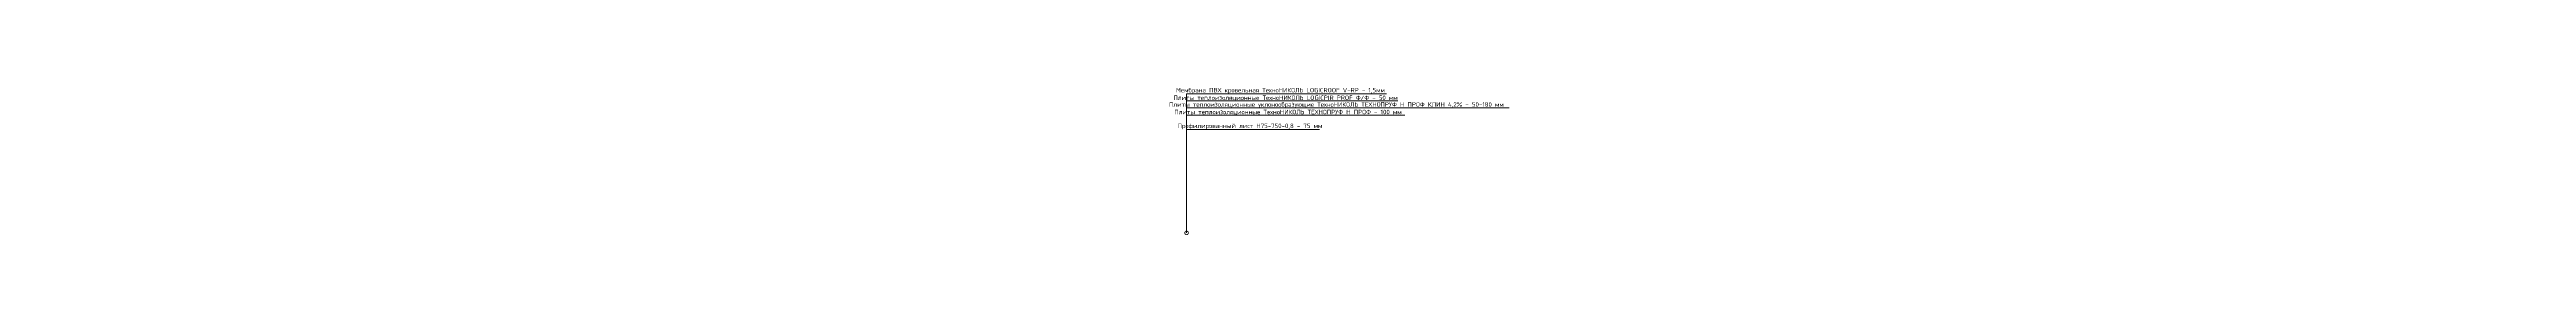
# Model space of a CAD drawing. Header units: millimetres. Extents: x -263990 to 193903, y -164417 to 240530.
# Drawn here: x -202053 to -46949, y 64333 to 73524 of the extents above; entities that cross this region are included whole.
import ezdxf
from ezdxf import colors
from ezdxf.entities.mleader import LeaderData, LeaderLine
from ezdxf.math import Vec2, Vec3

# ---------------------------------------------------------------- set-up
doc = ezdxf.new("R2010")
doc.units = ezdxf.units.MM
doc.header["$LTSCALE"] = 20
doc.layers.get('0').update_dxf_attribs({"lineweight": 0})
doc.layers.add('TN-АННОТАЦИИ', color=7, linetype='Continuous', lineweight=0)
doc.styles.add('TN-Текст', font='isocpeur.ttf')

# ---------------------------------------------------------------- blocks, each defined once
blk = doc.blocks.new('_DOTSMALL')
at = {"color": 0, "linetype": 'ByBlock', "const_width": 0.5}
blk.add_lwpolyline([(-0.0625, 0, 1), (0.0625, 0, 1)], format="xyb", close=True, dxfattribs=at)

msp = doc.modelspace()

# ---------------------------------------------------------------- leaders
at = {"layer": 'TN-АННОТАЦИИ'}
ml = msp.add_multileader_mtext('Standard', dxfattribs=at)
ml.set_content('Мембрана ПВХ кровельная ТехноНИКОЛЬ LOGICROOF V-RP - 1,5мм', color=256, style='TN-Текст')
ml.set_leader_properties(color=256, linetype='ByLayer', lineweight=-1)
ml.set_arrow_properties(name='DOTSMALL')
ml.build(insert=Vec2(0, 0))
ml.multileader.update_dxf_attribs({"text_left_attachment_type": 6, "text_right_attachment_type": 6, "dogleg_length": 100, "arrow_head_size": 445.61636, "scale": 10})
ctx = ml.context
ctx.base_point, ctx.scale, ctx.char_height, ctx.arrow_head_size, ctx.landing_gap_size, ctx.plane_origin = Vec3(-130760.18567, 73160.42172), 10, 278.5102279, 445.61636, 0, Vec3(-154274.3254, 63349.61075)
ctx.left_attachment, ctx.right_attachment, ctx.text_align_type = 6, 6, 1
notes = []
notes.append((ctx, [(1, (1, 1, 0), (-130851.30663, 73160.42172), (1, 0), 91.12096, [(1, [(-130851.30663, 64472.3118)], 0, [])])]))
ctx.mtext.insert, ctx.mtext.alignment, ctx.mtext.line_spacing_style, ctx.mtext.flow_direction = Vec3(-124974.13568, 73522.48502), 2, 2, 5
ml = msp.add_multileader_mtext('Standard', dxfattribs=at)
ml.set_content('Плиты теплоизоляционные ТехноНИКОЛЬ LOGICPIR PROF Ф/Ф - 50 мм', color=256, style='TN-Текст')
ml.set_leader_properties(color=256, linetype='ByLayer', lineweight=-1)
ml.set_arrow_properties(name='DOTSMALL')
ml.build(insert=Vec2(0, 0))
ml.multileader.update_dxf_attribs({"text_left_attachment_type": 6, "text_right_attachment_type": 6, "dogleg_length": 100, "arrow_head_size": 445.61636, "scale": 10})
ctx = ml.context
ctx.base_point, ctx.scale, ctx.char_height, ctx.arrow_head_size, ctx.landing_gap_size, ctx.plane_origin = Vec3(-130760.18567, 72714.80536), 10, 278.5102279, 445.61636, 0, Vec3(-154274.3254, 62903.99439)
ctx.left_attachment, ctx.right_attachment, ctx.text_align_type = 6, 6, 1
notes.append((ctx, [(1, (1, 1, 0), (-130851.30663, 72714.80536), (1, 0), 91.12096, [(1, [(-130851.30663, 64472.3118)], 0, [])])]))
ctx.mtext.insert, ctx.mtext.alignment, ctx.mtext.line_spacing_style, ctx.mtext.flow_direction = Vec3(-124653.84892, 73049.01763), 2, 2, 5
ml = msp.add_multileader_mtext('Standard', dxfattribs=at)
ml.set_content('Плиты теплоизоляционные ТехноНИКОЛЬ ТЕХНОПРУФ Н ПРОФ - 100 мм', color=256, style='TN-Текст')
ml.set_leader_properties(color=256, linetype='ByLayer', lineweight=-1)
ml.set_arrow_properties(name='DOTSMALL')
ml.build(insert=Vec2(0, 0))
ml.multileader.update_dxf_attribs({"text_left_attachment_type": 6, "text_right_attachment_type": 6, "dogleg_length": 100, "arrow_head_size": 445.61636, "scale": 10})
ctx = ml.context
ctx.base_point, ctx.scale, ctx.char_height, ctx.arrow_head_size, ctx.landing_gap_size, ctx.plane_origin = Vec3(-130760.18567, 71823.57263), 10, 278.5102279, 445.61636, 0, Vec3(-154274.3254, 62012.74773)
ctx.left_attachment, ctx.right_attachment, ctx.text_align_type = 6, 6, 1
notes.append((ctx, [(1, (1, 1, 0), (-130851.30663, 71823.57263), (1, 0), 91.12096, [(1, [(-130851.30724, 64472.3118)], 0, [])])]))
ctx.mtext.insert, ctx.mtext.width, ctx.mtext.alignment, ctx.mtext.line_spacing_style, ctx.mtext.flow_direction = Vec3(-124500.6683, 72157.7849), 15510.3769671, 2, 2, 5
ml = msp.add_multileader_mtext('Standard', dxfattribs=at)
ml.set_content('Плиты теплоизоляционные уклонообразующие ТехноНИКОЛЬ ТЕХНОПРУФ Н ПРОФ КЛИН 4,2% - 50-180 мм', color=256, style='TN-Текст')
ml.set_leader_properties(color=256, linetype='ByLayer', lineweight=-1)
ml.set_arrow_properties(name='DOTSMALL')
ml.build(insert=Vec2(0, 0))
ml.multileader.update_dxf_attribs({"text_left_attachment_type": 6, "text_right_attachment_type": 6, "dogleg_length": 100, "arrow_head_size": 445.61636, "scale": 10})
ctx = ml.context
ctx.base_point, ctx.scale, ctx.char_height, ctx.arrow_head_size, ctx.landing_gap_size, ctx.plane_origin = Vec3(-130760.18567, 72269.18899), 10, 278.5102279, 445.61636, 0, Vec3(-154274.3254, 62458.37802)
ctx.left_attachment, ctx.right_attachment, ctx.text_align_type = 6, 6, 1
notes.append((ctx, [(1, (1, 1, 0), (-130851.30663, 72269.18899), (1, 0), 91.12096, [(1, [(-130851.30724, 64472.3118)], 0, [])])]))
ctx.mtext.insert, ctx.mtext.alignment, ctx.mtext.line_spacing_style, ctx.mtext.flow_direction = Vec3(-121471.86957, 72631.25229), 2, 2, 5
ml = msp.add_multileader_mtext('Standard', dxfattribs=at)
ml.set_content('Профилированный лист Н75-750-0,8 - 75 мм', color=256, style='TN-Текст')
ml.set_leader_properties(color=256, linetype='ByLayer', lineweight=-1)
ml.set_arrow_properties(name='DOTSMALL')
ml.build(insert=Vec2(0, 0))
ml.multileader.update_dxf_attribs({"text_left_attachment_type": 6, "text_right_attachment_type": 6, "dogleg_length": 100, "arrow_head_size": 445.61636, "scale": 10})
ctx = ml.context
ctx.base_point, ctx.scale, ctx.char_height, ctx.arrow_head_size, ctx.landing_gap_size, ctx.plane_origin = Vec3(-130760.18567, 70932.3399), 10, 278.5102279, 445.61636, 0, Vec3(-154274.3254, 60641.40053)
ctx.left_attachment, ctx.right_attachment, ctx.text_align_type = 6, 6, 1
notes.append((ctx, [(1, (1, 1, 0), (-130851.30663, 70932.3399), (1, 0), 91.12096, [(1, [(-130851.308, 64472.3118)], 0, [])])]))
ctx.mtext.insert, ctx.mtext.width, ctx.mtext.alignment, ctx.mtext.line_spacing_style, ctx.mtext.flow_direction = Vec3(-126881.93075, 71294.40319), 10276.4865693, 2, 2, 5
for ctx, leaders in notes:
    for number, flags, end, landing, length, lines in leaders:
        leader = LeaderData()
        leader.index, (leader.has_last_leader_line, leader.has_dogleg_vector, leader.attachment_direction) = number, flags
        leader.last_leader_point, leader.dogleg_vector, leader.dogleg_length = Vec3(end), Vec3(landing), length
        for number, points, colour, breaks in lines:
            line = LeaderLine()
            line.index, line.vertices, line.color, line.breaks = number, Vec3.list(points), colors.encode_raw_color(colour), breaks
            leader.lines.append(line)
        ctx.leaders.append(leader)

doc.saveas('drawing.dxf')
